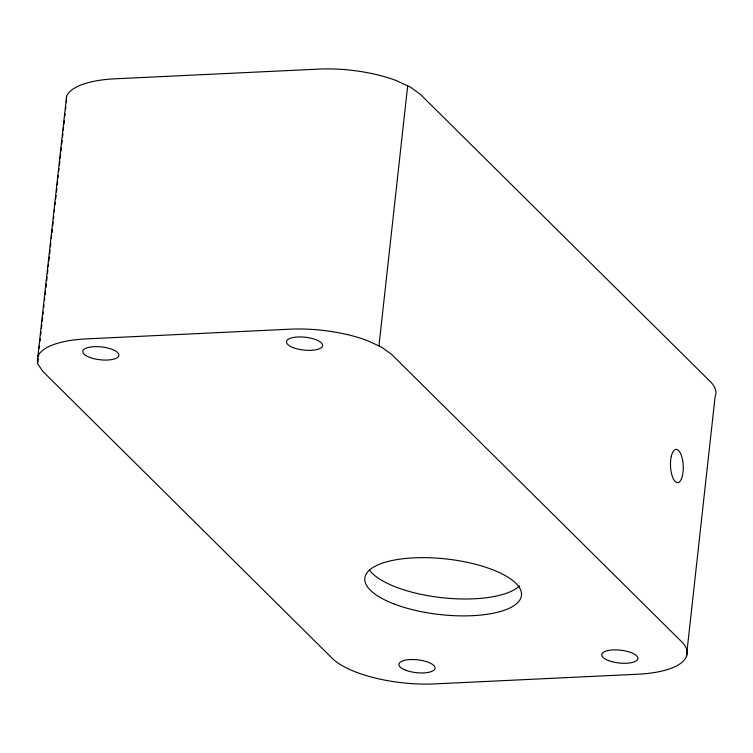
<?xml version="1.0" encoding="UTF-8"?>
<svg xmlns="http://www.w3.org/2000/svg" width="753" height="753" viewBox="0 0 753 753"><rect width="100%" height="100%" fill="white"/><g stroke="black" fill="none" stroke-linecap="round" stroke-linejoin="round"><path stroke-width="1.13" d="M37.876 356.348L37.65 363.671L42.723 371.267L332.177 658.263A79.357 28.181 6.3 0 0 434.829 683.893L637.65 674.236A79.347 28.181 6.3 0 0 681.531 641.631L391.871 354.644L381.846 347.284L367.539 340.657A78.783 27.974 6.3 0 0 289.961 329.193L86.284 338.897A78.783 27.974 6.3 0 0 37.876 356.348L66.593 96.262A78.783 27.974 6.3 0 1 115.002 78.801L318.679 69.107A78.783 27.974 6.3 0 1 396.257 80.562L410.554 87.188L420.588 94.558L710.239 381.536A79.347 28.181 6.3 0 1 715.115 396.567L686.407 656.654M66.415 102.097L66.593 96.262M37.697 362.193L38.083 358.692M38.469 355.19L38.723 352.856M39.241 348.197L39.495 345.862M40.013 341.194L40.276 338.859M40.784 334.2L41.048 331.866M41.434 328.364L41.82 324.863M42.206 321.371L42.592 317.87M42.977 314.368L43.232 312.034M43.749 307.375L44.003 305.04M44.521 300.372L44.775 298.037M45.161 294.545L45.547 291.044M45.933 287.542L46.328 284.041M46.714 280.549L47.1 277.048M47.486 273.546L47.872 270.045M48.258 266.553L48.512 264.218M48.898 260.717L49.284 257.215M49.67 253.723L50.056 250.222M50.442 246.72L50.828 243.219M51.345 238.56L51.599 236.226M51.985 232.724L52.371 229.223M52.766 225.731L53.152 222.229M53.538 218.728L53.792 216.393M54.31 211.734L54.564 209.4M55.082 204.731L55.336 202.397M55.722 198.905L56.108 195.404M56.494 191.902L56.88 188.41M57.266 184.909L57.652 181.407M58.037 177.906L58.301 175.571M58.809 170.912L59.073 168.578M59.459 165.076L59.845 161.584M60.231 158.083L60.617 154.581M61.002 151.08L61.388 147.588M61.774 144.087L62.16 140.585M62.546 137.084L62.932 133.592M63.318 130.09L63.581 127.756M63.967 124.254L64.353 120.762M64.862 116.094L65.125 113.759M65.643 109.091L65.897 106.766M378.947 345.938L407.665 85.851M519.457 585.843A78.783 27.974 6.3 0 1 442.905 597.788A78.783 27.974 6.3 0 1 369.375 569.936M89.663 357.383A18.185 6.457 6.3 0 0 118.739 356A18.185 6.457 6.3 0 0 94.097 346.681A18.185 6.457 6.3 0 0 89.663 357.383M293.341 347.679A18.185 6.457 6.3 0 0 322.416 346.295A18.185 6.457 6.3 0 0 297.774 336.986A18.185 6.457 6.3 0 0 293.341 347.679M608.631 660.616A18.185 6.457 6.3 0 0 637.706 659.233A18.185 6.457 6.3 0 0 613.074 649.914A18.185 6.457 6.3 0 0 608.631 660.616M405.811 670.274A18.185 6.457 6.3 0 0 434.886 668.89A18.185 6.457 6.3 0 0 410.244 659.572A18.185 6.457 6.3 0 0 405.811 670.274M393.988 603.934A78.783 27.974 6.3 0 0 520.596 598.56A78.783 27.974 6.3 0 0 414.903 557.813A78.783 27.974 6.3 0 0 393.988 603.934M671.356 456.092A16.67 6.363 87.3 0 0 676.825 482.551A16.67 6.363 87.3 0 0 682.453 459.377A16.67 6.363 87.3 0 0 671.356 456.092"/></g></svg>
